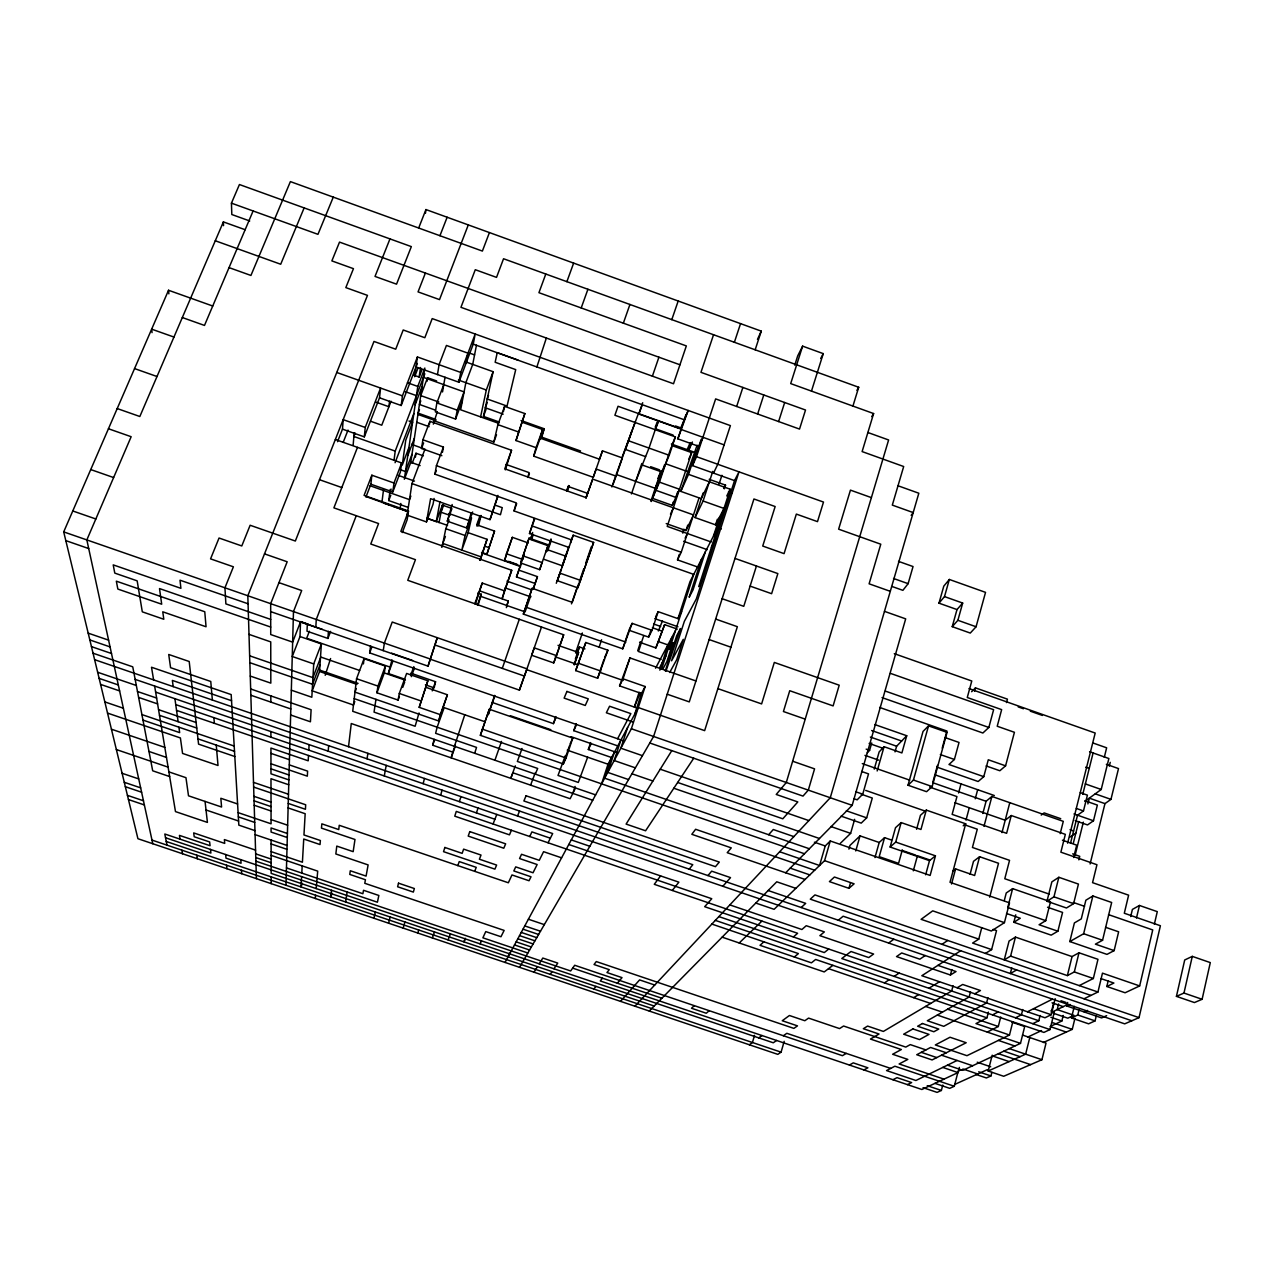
<?xml version="1.0" encoding="UTF-8"?>
<svg xmlns="http://www.w3.org/2000/svg" width="1274" height="1274" viewBox="0 0 1274 1274"><rect width="100%" height="100%" fill="white"/><g stroke="black" fill="none" stroke-linecap="round" stroke-linejoin="round"><path stroke-width="1.5" d="M285.997 885.271L293.482 611.584L301.683 590.547L278.958 582.648M291.332 690.189L311.827 697.244L313.723 663.929L292.256 656.508L299.995 636.538L300.537 621.808L322.338 629.356M307.337 624.005L307.002 631.187L327.928 638.433L330.619 631.378M301.588 876.608L300.998 886.911L302.336 883.312M301.795 873.088L302.193 865.874M308.499 755.514L308.197 760.801L270.932 748.061L270.98 773.812L288.88 779.911M308.802 750.115L309.12 744.653M315.825 627.27L316.27 619.482L356.242 515.715M354.777 701.512L353.455 705.032L312.194 690.827L319.567 671.478L321.382 643.943L299.995 636.538M342.483 429.147L343.184 419.64L365.224 427.459L364.316 436.871L342.483 429.147L337.546 441.696M325.204 675.284L330.587 658.531M327.928 638.433L328.453 631.331M353.137 445.247L354.188 432.921M315.315 898.504L315.602 895.24M316.191 888.583L317.704 871.129L271.123 855.38M328.182 751.182L328.676 745.672M364.316 436.871L379.525 397.807L380.576 388.06L365.224 427.459M370.877 484.216L371.849 475.202L394 483.021L392.806 491.939L370.877 484.216L365.972 496.956M331.558 890.271L330.778 896.96L332.084 893.345M348.535 746.707L351.274 723.536L570.147 798.734L575.529 787.969M399.399 696.464L398.077 700.079L376.945 692.785L384.302 672.943L385.369 666.079L364.061 658.706L356.561 678.723L352.723 711.306L595.611 794.88M389.557 401.246L388.904 406.725L375.83 402.09M381.929 502.513L383.522 489.678M363.424 663.913L364.061 658.706M425.468 213.268L425.946 209.557L761.263 331.144L755.179 349.793M408.301 507.45L388.745 500.571L390.194 489.487M394.096 459.723L395.211 451.107L424.831 373.76M379.525 397.807L401.183 405.498L402.441 395.848L417.41 356.959L460.726 372.438L458.911 382.232L416.025 366.928M623.177 740.688L369.667 652.893L370.591 645.934M335.349 439.53L401.644 462.956L400.386 472.049L392.806 491.939M417.41 356.959L414.655 376.706L417.968 368.09M400.848 503.469L400.068 508.899L383.745 503.15M404.352 479.247L417.776 386.436L424.831 368.043L410.801 462.287L405.005 477.559M413.939 375.209L419.146 377.056L420.531 367.501M345.636 901.96L347.133 891.991M367.055 758.81L367.883 753.332M375.957 699.346L374.046 712.118L415.133 726.26L419.035 712.978M376.945 692.785L377.948 686.097L385.369 666.079M383.251 650.632L384.382 643.099L392.233 622.031L526.974 668.866L519.41 690.126L429.8 659.04M415.404 457.095L415.993 453.241L423.382 455.853M427.013 381.308L427.554 377.725L436.616 380.942M424.99 449.117L411.964 483.579L407.123 515.126L426.472 521.926L433.049 504.265L434.1 498.452M371.849 475.202L364.077 495.395L408.508 511.017L407.17 519.696L402.329 532.532M441.855 455.678L421.519 448.48L422.888 439.785L429.895 421.296L511.527 450.279L505.348 469.867M405.036 679.281L388.331 673.516L391.994 659.868M429.322 424.815L429.895 421.296M437.476 374.588L439.084 364.698L446.426 345.445L467.972 353.169L466.109 363.122M433.335 424.146L437.301 411.693M443.782 384.652L436.855 402.918L435.374 411.884L455.566 419.066L462.366 400.928M442.54 391.93L445.04 377.231M426.472 521.926L430.58 498.675L490.012 519.633L497.768 496.764M663.197 668.42L666.796 661.763L673.022 642.558L669.376 649.374L693.725 574.383L514.059 510.938L516.257 502.896L434.928 474.167L436.425 465.679L443.416 447.063L422.888 439.785M442.476 452.238L443.416 447.063M384.286 775.946L386.213 765.371M398.077 700.079L399.288 693.47L406.629 673.436L427.857 680.778L419.194 707.357L440.263 714.634L438.686 720.973L354.984 692.116L356.322 688.549M427.204 518.438L436.249 521.623L439.992 501.765M455.566 419.066L457.239 410.164L464.086 391.898L423.446 377.391M439.02 522.674L442.381 505.109L451.394 508.278M458.911 382.232L473.243 344.139L475.186 334.027L460.726 372.438M476.46 345.206L472.718 364.396L465.854 382.694L460.662 409.798L498.675 423.334M442.11 547.024L445.789 528.726L449.053 519.888M472.638 511.989L466.778 528.025L447.301 521.177L452.159 504.52M480.585 416.901L486.318 390.003L493.118 371.69L465.297 361.736M373.967 918.267L375.32 911.977M419.194 707.357L427.857 680.778M428.032 666.143L437.285 637.685L428.032 666.143L270.693 611.631M499.392 422.076L483.451 416.407L493.118 371.69M1202.115 999.294L1210.3 962.603L1192.289 956.376L1184.709 959.975L1176.428 996.364L1194.423 1002.558L1202.115 999.294L1183.976 993.051L1176.428 996.364M465.09 535.51L461.809 550.097L468.163 532.675L471.555 517.833L465.09 535.51L445.789 528.726M466.778 528.025L471.109 513.231M1183.976 993.051L1192.289 956.376M410.881 673.198L435.549 681.733L434.147 687.864L425.405 684.839M433.908 420.691L493.866 441.998L497.911 424.64L504.631 406.358L524.856 413.572L515.986 440.549L536.067 447.684L533.71 456.156L593.254 477.304L596.152 469.055L616.122 476.158L622.381 457.939L602.475 450.853L599.528 459.245L540.176 438.113L542.597 429.513L522.579 422.379M1108.157 980.948L1106.835 986.49L1125.101 992.764L1139.657 985.933L1152.731 929.94L1108.507 914.636M1154.355 924.191L1157.286 911.643L1139.45 905.464L1132.395 909.429L1130.707 916.547M155.635 692.101L1124.703 1023.85L1139.036 1017.639L1160.407 925.736L1124.305 913.235L1128.621 895.176L1092.551 882.659L1096.946 864.727L1060.876 852.179L1065.351 834.359L1011.253 815.519L1005.202 820.249L954.911 802.747M503.373 411.693L504.631 406.358M1136.488 918.013L1139.45 905.464M478.562 525.748L480.999 515.46L477.065 526.273M1114.145 950.611L1095.417 944.145L1102.567 940.26L1111.661 902.486L1092.869 895.972L1085.862 900.224L1081.276 918.904L1074.396 922.933L1069.81 941.566L1106.979 954.385L1114.145 950.611L1118.636 931.804L1105.577 927.297M1084.031 998.784L1097.949 992.016L1102.472 973.145L1139.657 985.933M1074.285 1006.364L1071.466 1017.958L1088.601 1023.818L1095.067 1020.888L1096.325 1015.633M1043.406 1042.498L1072.262 1029.376L1074.938 1018.324M1071.466 1017.958L1077.788 1014.98L1079.062 1009.725M1079.253 985.598L1093.347 978.496L1097.965 959.322L1078.998 952.777L1072.039 956.583L1067.373 975.597L1010.601 956.105L1004.246 959.863L1009.072 941.024L1015.442 937.107L1072.039 956.583M1066.322 1032.083L1050.11 1026.541L1061.847 1021.015L1063.201 1015.458M1067.373 975.597L1074.316 971.951L1078.998 952.777M1069.81 941.566L1083.648 933.731L1092.869 895.972M1106.644 1015.665L1101.628 1017.926L1066.8 1005.998L1067.66 1002.479M992.207 1055.175L988.178 1071.02L1003.705 1076.275L1041.941 1059.713L1046.034 1043.088L1022.528 1035.077M1090.098 863.979L1104.956 803.623L1110.96 799.371L1118.508 768.588L1106.342 764.304M715.335 920.369L1043.916 1032.418L1049.999 1029.567L1054.299 1012.097L1050.859 1010.919M1058.598 1003.96L1057.213 1009.597L1073.934 1015.314L1067.835 1018.181L1053.088 1013.149M388.586 923.204L390.131 916.977M423.159 783.685L424.449 778.478M455.455 745.8L451.171 757.855L452.796 752.138L432.682 745.226L434.147 739.318M1075.192 820.631L1087.518 824.931L1093.49 820.774L1097.36 805.088L1084.986 800.757M1084.954 801.33L1101.214 789.482L1108.874 758.524L1089.573 751.724M1073.616 903.632L1078.441 884.076L1058.853 877.292L1051.846 881.879L1046.973 901.259L1066.465 907.996L1073.616 903.632L1053.964 896.832L1046.973 901.259M1109.32 766.12L1110.243 762.346M1051.719 1010.648L1053.55 1003.179M960.66 950.754L921.835 975.709L1044.967 1017.767L1051.209 1014.725L1055.175 998.641M479.868 560.273L487.05 539.316L468.163 532.675M490.012 519.633L497.911 495.395M1073.281 843.372L1078.728 821.539M1070.51 843.277L1077.533 815.201L1083.473 810.949L1087.407 795.151L1080.272 792.667M1073.632 857.529L1076.705 845.156L1062.436 840.187M1029.774 1037.546L1025.634 1054.171L988.178 1071.02M1075.176 855.013L1083.346 822.144M1087.885 803.926L1089.318 798.145L1104.956 803.623M1015.76 914.843L1013.865 922.296L1051.177 935.148L1057.882 931.214L1062.564 912.423L1047.562 907.247M1032.768 1023.691L1038.82 1020.761L1040.125 1015.474M1078.855 859.839L1079.731 856.335L1072.66 853.867M1104.287 757.345L1106.644 747.806L1092.758 742.917M426.392 687.498L447.397 694.76L438.686 720.973M1022.751 1009.534L1021.429 1014.821L1015.521 1017.815M1057.882 931.214L1039.09 924.733L1045.747 920.656L1050.493 901.737L1012.623 888.631L1006.253 892.963L1004.31 900.479M1053.964 896.832L1058.853 877.292M1067.596 843.181L1095.194 733.044L968.988 688.565M947.474 1065.144L962.826 1070.335L1020.49 1043.374L1024.694 1026.525L1011.827 1022.13M1082.757 794.323L1093.092 752.966M487.05 539.316L480.25 560.337M946.295 1052.77L930.593 1047.451L916.739 1054.729L932.106 1059.936L966.186 1042.737L950.022 1037.243L935.339 1044.951L966.95 1055.684L1009.486 1035.014L1012.814 1021.812M1060.191 833.658L1063.296 821.348L991.905 796.441L986.076 801.282L982.827 813.497M1010.601 956.105L1015.442 937.107M1011.763 967.969L1010.346 973.527L1016.636 969.944M987.27 1032.067L998.306 1026.494L1000.727 1017.002M975.932 1074.428L986.379 1077.963L990.949 1075.941L991.857 1072.374M481.572 552.359L486.891 554.222L494.535 531.067L476.731 524.792L480.027 515.715M515.986 440.549L524.856 413.572M1009.486 1035.014L975.995 1023.595L986.936 1017.846L988.417 1012.113M494.535 531.067L486.891 554.222M536.88 366.944L546.355 338.04M934.973 1083.362L949.703 1088.346L954.29 1086.276L958.191 1071.147L961.297 1069.698M602.459 978.193L600.261 980.964L921.866 1089.493L958.016 1072.581L959.354 1067.421M985.439 953.414L991.618 949.592L996.523 930.609L993.083 929.415M1012.623 888.631L1007.75 907.534L1045.747 920.656M981.76 927.647L978.766 939.129L921.118 919.318L932.711 910.846L991.363 931.023L1004.422 922.631L1009.518 902.852L950.022 882.309L965.692 823.8L926.278 810.105L920.449 815.296L916.595 829.263M987.939 997.653L986.586 1002.925L943.763 1026.334L927.329 1020.745L969.132 996.969L970.501 991.698M475.457 604.083L482.225 583.046L504.424 590.817L502.131 598.732L511.718 570.274L400.848 531.369L408.508 511.017M477.75 593.031L481.301 594.273L478.037 605.405M1001.969 832.623L1009.788 802.684M989.691 897.183L998.529 863.278L979.595 856.717L973.511 861.32L970.055 874.362M1011.253 815.519L1006.619 833.323L952.14 814.373L956.949 796.584L929.701 787.093M923.061 1087.662L937.091 1092.391L941.375 1090.448L942.776 1085.05M925.211 955.564L919.828 959.179L901.689 952.968L896.53 956.583L950.42 975.008L951.837 969.61M986.092 765.945L999.835 770.754L1005.584 765.833L1014.423 732.295L997.224 726.244L1001.651 709.634L967.269 697.515L971.775 681.001L894.3 653.673M953.048 985.726L951.662 990.997L883.376 1031.43L867.594 1026.08L863.342 1028.707L879.012 1034.01L870.476 1039.058L901.339 1049.521L892.628 1054.267L907.805 1059.411L899.141 1063.965L944.002 1079.142M983.99 826.364L991.905 796.441M979.595 856.717L974.626 875.493L955.596 868.916L952.649 871.177M951.551 884.029L955.596 868.916M975.247 798.782L977.668 789.705M936.724 767.044L978.161 781.519L983.767 776.662L988.274 759.766L1005.584 765.833M1006.524 702.579L1007.431 699.155L975.454 687.88L971.616 691.718M882.038 697.611L982.875 733.012L988.847 727.454L993.624 709.682L890.415 673.357M965.995 820.106L969.307 807.748M958.558 792.954L961.01 783.892M983.767 776.662L948.971 764.511L954.401 759.463L959.035 742.455L945.021 737.55M974.514 691.304L975.454 687.88M925.657 874.792L929.51 860.651L935.45 855.825L895.718 842.082L890.128 847.035L929.51 860.651M935.45 855.825L930.131 875.445L830.266 840.967L825.234 845.952L819.564 865.492L779.64 851.749M913.315 870.827L917.455 855.73L929.606 859.918M937.473 765.371L932.711 782.682L986.076 801.282M942.203 748.157L946.916 731.037L879.633 707.436M932.17 786.568L947.06 732.359L928.523 725.861L923.029 731.451L908.028 785.23L926.58 791.695L932.17 786.568L913.458 780.038L908.028 785.23M956.997 609.561L952.235 626.665L970.278 633.067L976.075 626.76L985.535 592.362L949.337 579.463L943.779 586.151L938.986 603.159L956.997 609.561L962.682 603.064L944.512 596.598L938.986 603.159M926.278 810.105L920.959 829.47L901.148 822.59L895.511 827.702L890.128 847.035M895.718 842.082L901.148 822.59M913.458 780.038L928.523 725.861M952.235 626.665L957.889 620.295L962.682 603.064M902.279 850.045L898.584 863.358L879.219 856.669L884.554 837.655L891.561 840.076M520.509 566.022L504.6 560.433L506.463 553.76L512.339 537.325L528.328 542.963M527.77 477.432L529.108 472.622L506.001 464.421M512.339 537.325L504.6 560.433M403.189 928.125L404.925 921.962M440.645 795.231L442.078 790.167M454.436 746.309L464.755 714.762M944.512 596.598L949.337 579.463M874.728 724.54L906.738 735.735L901.896 752.934L884.06 746.707L879.14 751.931L874.251 769.098M874.967 857.577L879.203 842.496L884.554 837.655M521.034 420.5L544.189 428.765L541.816 437.189L580.594 450.996M848.946 888.328L854.121 883.806L834.406 877.022L829.406 881.608L848.946 888.328L850.443 883.089M895.033 751.867L896.625 746.214L906.738 735.735M848.914 849.137L849.965 845.426L860.046 835.871L879.203 842.496M877.165 770.961L884.06 746.707M855.762 850.952L860.046 835.871M841.095 816.14L861.224 823.115L866.67 817.844L872.292 798.05L861.24 794.212M212.726 306.015L168.534 290.265L63.7 531.895L137.926 838.722L777.809 1054.362L781.089 1052.165L784.195 1041.336M785.66 872.786L852.179 805.343L905.687 618.861L884.459 611.345M867.276 752.838L869.601 750.338L871.719 742.949M840.41 843.261L850.634 833.371L854.647 819.325M853.707 798.623L857.163 799.833L862.737 794.18L868.534 773.891L861.59 771.471M755.801 903.059L774.114 909.317L824.581 860.667L830.266 840.967M892.023 586.486L902.884 590.34L908.123 583.667L913.044 566.548L898.504 561.372M754.542 1035.3L752.44 1042.514L749.335 1044.776M506.367 607.634L508.326 601.057L480.155 591.04M533.376 588.747L535.207 583.508L516.496 576.947L524.14 554.317L522.627 559.62M548.234 544.842L539.698 569.669L520.668 562.981L529.092 538.106L548.234 544.842L545.877 552.072M568.857 547.422L529.49 533.535L534.379 518.55M529.092 538.106L520.668 562.981M532.628 532.452L530.494 539.523L532.468 533.933M811.474 391.102L823.259 353.631L802.62 346.146L790.692 383.601L873.614 413.556L862.116 451.585L903.68 466.523L892.31 505.109L913.187 512.578L911.181 515.349M852.927 406.072L858.708 387.264L503.548 258.749L496.526 277.382L475.282 269.706L460.949 307.321L673.516 383.761L686.336 345.923L538.934 292.686L545.798 274.037M756.438 566.006L743.761 606.328L722.151 598.716M417.792 933.046L418.748 930.02M459.373 801.633L460.965 796.632M474.692 753.268L476.54 747.408L435.628 733.314L437.141 727.199L444.164 707.659L485.298 721.864M480.362 735.337L489.312 709.252L572.759 738.108L566.07 758.03L563.331 763.938L480.362 735.337L489.312 709.252M502.29 668.388L519.298 619.275M494.599 695.397L488.165 714.889L494.838 695.875M794.753 365.128L797.699 355.876L802.62 346.146M778.605 421.551L784.673 402.52M681.638 611.647L677.975 618.638L658.164 611.679L652.033 630.327L632.127 623.352L622.731 648.832L523.343 614.084L532.182 588.317L572.249 602.363L578.651 583.747M532.182 588.317L523.343 614.084M713.536 535.924L719.746 516.718M709.363 481.795L701.273 498.66L680.81 491.382L688.517 474.358L730.193 489.216L698.709 586.629L702.834 578.826M519.521 967.332L653.594 736.468L738.984 471.858L734.541 480.617L696.352 598.86L684.361 621.33L671.573 660.808L683.278 639.341L676.685 659.789L669.678 672.497M757.648 414.018L763.779 394.988M535.207 583.508L537.437 576.644L518.566 570.019M539.698 569.669L542.007 562.551L522.818 555.814M719.077 483.993L721.912 475.282M659.852 670.156L668.34 644.023M661.509 669.312L671.908 637.303M677.975 618.638L689.982 581.661L717.724 527.786L721.211 529.029M665.283 670.904L676.733 635.615L680.507 628.544L665.984 671.079M701.433 559.413L689.154 597.267L693.024 589.894L705.398 551.738M724.333 488.818L725.527 485.139L709.204 479.311M703.121 493.022L695.078 517.578L715.59 524.856L717.421 519.171M532.309 540.16L548.728 545.941L551.021 538.934M566.596 491.191L568.156 486.461L587.633 493.372M567.71 490.363L569.207 485.808M640.312 692.881L634.325 707.054L639.166 692.244M695.078 517.578L703.089 501.001L712.771 471.38M639.58 642.239L655.871 647.94L664.63 624.658L677.338 629.117M634.659 714.364L641.475 693.502L645.154 686.527L623.05 678.819L619.578 685.874L641.475 693.502M655.871 647.94L664.63 624.658M505.03 962.443L631.363 728.76L645.154 686.527M736.659 406.47L742.869 387.455M632.127 623.352L628.926 630.216L648.641 637.127L651.078 629.722M682.832 533.153L684.027 529.554M601.583 783.844L608.017 764.225L638.274 707.564L704.649 730.639L737.359 626.697L715.669 619.068M611.138 758.396L604.64 778.191L809.356 848.755M666.222 523.582L685.969 530.589L687.753 525.127M614.307 752.472L607.762 772.41L628.56 779.592M697.547 566.962L677.513 559.891L679.345 554.317M677.513 559.891L681.224 552.279L698.948 498.261M620.836 740.242L614.179 760.53L635.376 767.856M658.339 631.012L662.464 620.932M627.604 727.55L620.852 748.204L642.446 755.673M619.578 685.874L629.961 657.925L695.938 680.969M734.541 480.617L692.483 465.615L701.146 439.434M623.05 678.819L629.961 657.925M692.483 465.615L696.528 456.681L715.638 398.905L799.531 429.083L805.518 410.021L700.955 372.342L713.551 334.728M734.381 342.276L740.544 323.644M637.717 650.743L640.615 641.953M643.736 635.583L638.481 651.524L661.047 659.422M572.806 793.399L575.131 786.44M611.902 757.648L588.333 749.51L590.626 742.583M622.731 648.832L628.305 632.079M691.081 443.256L688.772 450.216L692.403 441.998M587.648 757.202L578.3 782.443L558.012 775.452L565.433 755.498M661.652 471.284L652.559 498.373L672.258 505.364L673.468 501.749M677.672 491.923L675.857 497.401L655.967 490.331L664.534 464.851M679.09 428.128L618.049 406.263L614.896 415.26L675.379 436.902L671.748 445.518L691.671 452.636L667.21 526.385L711.179 541.976M680.81 491.382L697.133 445.215M688.517 474.358L694.84 455.28L702.945 437.301M508.103 956.758L509.313 953.143M599.162 646.985L601.599 639.739M618.113 746.023L573.778 730.671L576.151 723.632M651.014 500.889L661.222 470.472M563.331 763.938L569.367 745.975M651.205 501.526L659.454 482.145L671.143 447.349M635.089 422.474L616.202 474.438L655.234 488.308L669.216 455.296L675.379 436.902M597.649 678.246L607.889 650.218L585.801 642.494L575.689 670.602L597.649 678.246L603.956 659.422M698.853 446.378L677.848 438.861L685.985 414.591M677.848 438.861L688.183 410.467L680.38 428.892L638.831 414.018L642.701 402.727M575.545 652.973L582.345 633.003M535.287 772.729L530.589 785.134M492.13 702.42L553.41 723.632L555.798 716.593M575.354 659.056L579.463 646.969L584.941 648.896M631.458 493.946L641.793 463.545M573.985 664.534L578.571 652.495L558.012 645.329M574.383 664.853L578.571 652.495M658.355 420.563L649.007 448.082L635.726 481.381M575.689 670.602L585.801 642.494M465.217 938.269L463.975 941.884L465.249 938.874M515.317 765.849L510.778 778.334L512.928 772.808L592.713 800.231M571.469 603.876L577.186 587.282M522.053 748.491L517.34 761.454L537.692 768.461L535.287 774.114M579.288 581.899L583.731 568.937M585.626 563.411L591.311 546.849M611.886 486.987L615.581 476.221M573.204 535.191L557.375 580.705L577.759 587.855L593.636 542.39L573.204 535.191L570.465 543.011M577.759 587.855L593.636 542.39M631.808 431.249L625.55 449.483L645.599 456.633M563.665 634.771L556.515 655.632L534.252 647.877L531.656 655.266L553.696 662.942L563.665 634.771L407.76 580.307L415.451 559.668L370.766 544.014L378.569 523.55L333.899 507.864L357.484 447.349M652.399 376.164L658.913 357.198M671.796 319.631L678.182 301.03M561.77 567.057L565.592 556.085L547.852 549.842M501.51 741.404L494.917 760.228M519.41 690.126L524.41 675.714M586.104 497.656L592.681 479.104L693.486 514.919L685.969 530.589M593.254 477.304L602.475 450.853M541.498 627.031L524.426 676.08L435.628 645.233M623.352 323.182L629.929 304.47M566.819 490.824L568.666 485.521M530.653 595.977L525.079 611.87L480.139 596.168M533.121 588.938L537.437 576.644M548.728 545.941L550.687 540.351M547.581 551.101L551.371 540.272M565.449 556.34L568.905 546.45M586.263 496.94L587.855 492.417M556.276 583.269L561.181 569.303M567.328 551.562L562.344 565.799L543.568 559.19M585.976 498.054L592.681 479.104M557.375 580.705L560.019 573.173L580.578 580.403M432.364 937.951L434.482 931.931M457.828 865.603L459.245 861.59L476.237 867.355L474.692 871.336M476.38 812.908L478.084 808.034M529.49 533.535L534.618 519.059M452.796 752.138L455.248 745.194M516.496 576.947L521.4 563.092M506.479 606.281L508.326 601.057M531.401 539.953L533.328 534.507M504.424 590.817L511.718 570.274M440.263 714.634L447.397 694.76M536.067 447.684L542.597 429.513M514.059 510.938L516.687 503.596M533.71 456.156L540.176 438.113M540.367 439.434L544.189 428.765M528.137 477.113L529.411 473.578M432.682 745.226L434.545 740.019M474.788 603.717L482.225 583.046M581.199 307.958L587.919 289.278M477.416 605.086L481.301 594.273M432.236 690.874L435.549 681.733M566.882 281.665L573.634 263.113M511.527 450.279L504.791 468.816L586.231 497.688M493.866 441.998L496.51 434.784M410.658 675.347L413.843 666.652M411.295 676.669L414.448 668.054M402.711 687.434L404.702 682.02M487.273 402.473L485.314 407.776L503.182 414.146M388.331 673.516L392.838 661.349M483.451 416.407L486.047 409.384M447.301 521.177L451.904 508.708M441.537 546.944L445.406 536.465M436.249 521.623L442.381 505.109M443.718 504.966L441.027 512.228L449.961 515.365M488.531 395.434L487.209 399.001L507.036 406.072L515.715 369.619L495.156 362.262L497.242 352.643L517.977 360.08M622.333 456.602L638.417 413.556M434.928 474.167L436.313 470.472M369.667 652.893L371.642 647.59M638.831 414.018L642.303 404.734M613.049 484.343L616.122 476.158M410.849 496.048L409.495 499.631L370.033 485.744M411.964 454.436L405.466 471.523L400.323 469.708M412.187 463.29L415.993 453.241M421.519 448.48L423.605 442.97M320.013 664.789L312.56 684.281L249.863 662.687M420.77 400.896L419.417 404.447L435.612 410.212M419.464 409.623L418.111 413.142L435.963 419.48M389.78 492.688L391.15 489.105M394 483.021L401.644 462.956M489.423 232.585L482.384 251.074L290.392 181.609L250.93 275.455L229.049 267.62M388.745 500.571L390.784 495.236M408.938 447.556L402.25 465.121L405.737 440.247L412.601 422.299L408.986 421.009M407.76 455.678L414.353 438.336M419.146 377.056L421.981 369.651M313.723 663.929L321.382 643.943M415.149 404.686L422.076 386.579M320.459 657.973L312.942 677.625L249.656 655.807M395.083 462.701L413.859 413.572M427.554 377.725L420.723 395.593L438.893 402.058M468.291 224.925L439.514 299.613L418.047 291.889L425.389 273.05M401.183 405.498L417.362 363.456M553.696 662.942L556.515 655.632M391.038 401.23L381.754 425.213L370.511 421.216M309.375 631.251L306.684 638.242L389.398 666.875M300.537 621.808L292.654 642.128L270.725 634.548L270.677 603.669L287.176 561.77L264.498 553.872M448.082 939.909L450.423 933.874M493.07 823.975L496.78 814.436M355.207 433.112L353.885 436.488L395.211 451.107M439.944 235.722L447.142 217.249M343.2 442.349L348.009 430.086M418.668 228.03L425.946 209.557M655.202 427.188L657.257 421.981M389.971 238.891L375.018 276.426L396.548 284.166L411.343 246.615L239.432 184.539L231.438 203.155L231.82 214.526L249.72 220.975M655.25 429.688L658.769 420.85M333.278 197.12L317.959 234.336L231.438 203.155M576.692 653.673L579.463 646.969M304.136 207.901L280.71 264.244L215.29 240.77M553.41 723.632L556.021 717.421M657.846 478.498L660.553 472.065M253.112 210.958L204.493 325.427L182.325 317.545M511.415 830.25L509.473 834.852L454.77 816.172L456.283 811.411L711.768 898.727L704.681 906.69L1038.82 1020.761M517.483 815.981L519.585 811.06M245.149 229.718L223.38 221.899L139.837 416.502L117.208 408.556M687.403 449.069L690.237 442.619M688.677 459.357L691.671 452.636M672.258 505.364L679.52 489.28L659.454 482.145M604.593 657.543L607.889 650.218M670.49 514.155L673.373 507.769M573.778 730.671L576.565 724.54M569.972 744.175L572.759 738.108M757.473 339.378L761.263 331.144M480.075 943.875L481.476 940.865M529.761 836.524L531.895 831.89L550.352 838.212M682.466 532.261L683.899 529.267M713.536 473.116L717.772 464.277L730.4 425.612L432.204 318.596L424.831 337.721L403.205 329.982L395.72 349.203L373.983 341.448L295.345 541.036L250.134 525.254L241.789 545.957L219.048 538.026L210.56 558.872L233.397 566.803L224.941 587.808L225.88 603.892L270.709 619.419M685.125 538.185L687.371 533.535M588.333 749.51L591.2 743.666M655.584 616.887L658.164 611.679M648.641 637.127L652.033 630.327M723.903 488.388L725.527 485.139M548.059 842.783L552.677 833.562L175.732 704.602M726.769 495.968L730.193 489.216M715.59 524.856L723.966 508.437L703.089 501.001M711.418 547.279L715.638 539.141M617.587 738.745L630.853 713.631L609.577 706.242L606.36 712.787L632.7 721.912M655.569 668.197L675.523 630.455M820.711 358.456L823.259 353.631M659.709 667.496L665.808 656.078M856.892 390.37L858.708 387.264M871.75 416.598L873.614 413.556M533.997 972.205L537.453 966.648M539.205 963.829L542.804 958.048L557.741 963.096L553.951 968.797M671.796 750.625L626.107 824.087L645.584 830.775L693.741 758.221M550.257 974.355L552.088 971.6M660.601 875.907L654.279 884.315L797.62 933.285L793.399 936.963M593.827 989.038L595.945 986.379M672.274 890.462L678.883 882.165L568.777 844.503M689.218 869.171L692.785 864.696L94.61 659.677M617.349 983.209L622.031 977.636L606.965 972.54L609.259 969.657L594.05 964.529L596.28 961.567L793.877 1028.389L797.476 1025.873L782.268 1020.729L789.418 1015.505L804.818 1020.729L808.576 1018.101L839.566 1028.596L843.579 1026.016L905.782 1047.085L910.289 1044.616L925.911 1049.903M707.946 875.572L711.672 871.161L730.528 877.627L722.836 886.274M620.534 1001.364L639.596 979.913L654.74 985.041M768.652 834.725L773.286 829.517L793.845 836.604M634.898 1006.205L830.266 797.747L918.825 493.229L898.011 485.76M649.262 1011.046L776.758 881.799L795.868 888.36M739.207 942.983L761.916 921.086M694.314 1005.648L691.495 1008.244L706.274 1013.244L709.204 1010.68M763.859 941.804L760.021 945.324L811.427 962.841L815.647 959.465L986.936 1017.846M801.187 907.518L805.694 903.377L768.158 890.526M794.307 956.997L798.4 953.589L711.863 924.08M838.324 920.242L843.133 916.213L1139.036 1017.639M963.208 825.823L965.692 823.8M828.721 949.034L824.294 952.57L718.886 916.595M832.878 965.342L824.23 971.935L722.151 937.17M1041.24 815.089L1044.154 812.908L1060.732 818.688M758.763 1037.896L761.995 1035.539M888.631 943.031L893.822 939.241M776.599 1040.476L773.286 1042.785L271.155 873.391L271.091 840.044M783.367 1035.73L786.822 1033.31L890.685 1068.408M1070.128 837.05L1075.845 833.069M884.411 982.907L889.236 979.674M894.125 976.394L899.11 973.065M941.948 944.337L947.729 940.467M978.766 939.129L972.619 943.063L991.618 949.592M1013.865 922.296L1020.251 918.236L1006.54 913.506M913.681 997.669L918.681 994.58M928.921 988.258L939.495 981.744M950.42 975.008L956.01 971.552L937.935 965.374M846.27 1053.407L842.433 1055.684L574.701 965.262L570.656 970.963L164.808 834.008L166.958 845.124M957.124 987.764L962.682 984.468L980.439 990.535L974.737 993.784M849.424 1065.048L853.261 1062.866L867.881 1067.803L863.947 1069.953M992.542 1014.9L998.243 1011.906M892.931 1079.731L897.055 1077.645L911.627 1082.566L907.406 1084.62M1027.449 1011.779L1052.499 999.135M1051.257 1012.511L1067.899 1004.374M1066.8 1005.998L1070.001 1004.438M1106.835 986.49L1113.89 983.05L1100.975 978.607M957.077 1060.478L915.895 1080.495L886.561 1070.574L894.889 1066.211L954.29 1086.276M1027.656 1037.132L1041.543 1030.586M1084.222 1011.97L1087.502 1010.425M954.56 1084.493L987.446 1069.603M255.899 861.192L377.407 902.215L378.856 895.479L363.52 890.287L362.883 893.727L286.475 867.913M527.85 953L482.878 937.823L485.76 931.597L500.969 936.74L504.138 930.418L364.778 883.296L365.431 879.729L349.761 874.426L350.302 870.763L366.084 876.098L368.122 864.919L335.842 853.978L336.782 846.095L353.169 851.653L354.984 839.486L321.462 828.116L321.844 823.848L338.741 829.581L339.234 825.297L508.342 882.771L511.973 874.951L529.029 880.748L531.019 876.783L513.82 870.938L515.715 866.877L533.026 872.77L537.15 864.536L519.569 858.549L521.528 854.281L539.268 860.332L543.584 851.685L561.579 857.832M572.663 968.129L661.875 998.243M165.54 837.766L210.895 853.07L210.481 849.408M166.241 841.477L654.199 1006.03M152.004 840.092L781.089 1052.165M237.585 803.974L220.832 798.272L221.58 807.031L188.504 795.804L185.956 777.681L168.885 771.885M271.059 819.596L287.637 825.218M977.222 1062.213L990.71 1066.784M122.097 773.286L138.723 778.924M238.095 812.621L271.075 823.8L270.98 778.717L288.752 784.768M238.349 816.857L254.72 822.415M287.414 833.499L271.075 827.957L271.075 832.049L287.303 837.544M941.502 1055.191L972.635 1065.749M124.279 782.3L140.666 787.858M206.022 809.993L238.588 821.029M528.392 919.223L544.332 924.621M921.293 1052.34L936.772 1057.579M978.687 1071.8L990.949 1075.941M962.857 1068.966L977.731 1073.998M125.346 786.711L141.605 792.221M254.975 830.616L238.827 825.138L231.183 694.585L151.51 667.242L153.613 679.902M255.087 834.629L287.08 845.458M524.777 925.927L540.479 931.23M942.776 1067.421L958.016 1072.581M127.432 795.342L143.468 800.773M271.107 843.961L286.984 849.328M523.009 929.192L538.599 934.479M128.451 799.562L144.376 804.945M521.257 932.425L536.752 937.664M271.123 851.621L302.416 862.211L303.738 839.025L320.029 844.551L320.379 840.521L303.96 834.964L305.171 813.72L288.115 807.923M519.537 935.626L534.921 940.817M255.564 850.124L224.383 839.582L224.718 843.404L193.68 832.909L194.221 836.763L209.637 841.955L210.067 845.713L179.427 835.378L180.048 839.152M517.833 938.763L533.105 943.923M255.676 853.867L271.139 859.074M516.161 941.868L531.338 946.996M255.787 857.545L271.139 862.737M514.505 944.926L529.57 950.022M927.249 1085.687L941.375 1090.448M142.975 720.097L179.65 732.614L178.901 727.199M197.964 738.856L234.512 751.326M270.964 763.763L307.321 776.169L307.607 771.136L289.294 764.878M1049.999 1029.567L841.78 958.526L850.984 951.503L868.741 957.57L873.582 954.019L819.851 935.657L824.358 931.899L806.251 925.704L801.903 929.526L729.843 904.906M107.526 713.09L180.398 737.949L182.564 753.428L218.013 765.499L216.246 745.099M234.814 756.501L198.569 744.143L189.205 661.509L168.725 654.47L170.573 667.672L210.767 681.479L212.36 700.031M270.964 768.827L289.007 774.99M828.514 968.654L930.641 1003.45M947.585 1009.215L998.306 1026.494M111.427 729.206L164.824 747.392M925.593 1006.444L942.41 1012.161M253.494 782.347L288.481 794.243M937.314 1015.075L1020.49 1043.374M148.994 751.469L166.48 757.425M253.637 787.061L305.68 804.77L305.426 809.277L288.243 803.432M998.37 1040.412L1014.852 1046.018M1009.295 1048.613L1041.941 1059.713M116.348 749.558L168.104 767.139M253.924 796.314L271.028 802.126M1003.832 1051.161L1020.044 1056.672M254.067 800.82L271.043 806.585M998.434 1053.694L1030.618 1064.618M169.665 776.567L152.689 770.802L132.751 666.828L93.05 653.212M254.195 805.264L271.043 810.997M993.131 1056.178L1009.119 1061.592M91.457 646.635L111.507 653.514M290.663 715.001L310.426 721.785L311.111 709.729L250.66 688.963M1097.949 992.016L814.93 894.905L810.28 899.173L1090.926 995.424M231.55 700.716L172.356 680.412L173.216 686.622M135.155 679.376L1131.806 1020.761M1060.939 1000.727L1066.035 1002.463M97.652 672.258L136.334 685.492M1052.037 1002.797L1063.28 1006.635M99.133 678.389L118.323 684.95M137.481 691.511L156.622 698.056M571.262 839.916L589.83 846.27M1077.788 1014.98L1095.067 1020.888M100.598 684.409L119.629 690.922M138.627 697.419L157.594 703.901M176.545 710.382L494.901 819.246M158.549 709.666L196.116 722.501M1033.548 1008.689L1051.209 1014.725M1050.859 1017.257L1061.847 1021.015M159.489 715.319L196.737 728.043M270.948 753.38L289.437 759.702M1052.292 1022.56L1072.262 1029.376M104.818 701.91L123.387 708.233M141.908 714.571L234.209 746.07M319.567 671.478L356.959 684.393M814.389 842.21L825.234 845.952M482.32 729.142L566.07 758.03M354.22 698.63L804.451 853.739M824.581 860.667L1004.422 922.631M250.261 676.064L270.821 683.135L270.741 641.889L249.003 634.372M814.659 870.238L695.604 829.278L691.83 834.311L731.276 847.879L727.215 852.688L805.088 879.458M790.23 868.151L809.834 874.888M88.193 633.146L108.609 640.153M1074.316 971.951L1093.347 978.496M89.833 639.946L110.058 646.889M250.851 695.238L290.822 708.965M63.7 531.895L429.609 658.785M631.363 728.76L852.179 805.343M300.68 621.569L308.133 624.149M391.612 653.212L412.601 660.489M846.35 810.805L866.67 817.844M65.818 540.622L88.718 548.568M248.064 603.78L180 580.196L180.908 588.333L113.211 564.876L114.787 573.109L137.162 580.848L142.306 611.838L163.805 619.26L162.754 611.807L206.054 626.76L204.764 611.743L116.332 581.167L117.845 589.066L161.702 604.21L159.505 588.572L270.709 627.063M649.804 742.997L803.002 796.091L808.305 790.135L814.564 768.859L792.651 761.231M1049.33 894.157L1004.788 878.741L1009.549 860.348L972.428 847.465L977.285 829.199L964.307 824.692M1073.409 902.486L1084.508 906.324M901.817 850.315L915.719 855.125M510.396 715.717L550.862 729.715M571.039 736.691L616.807 752.52M830.855 826.523L850.634 833.371M384.302 672.943L405.355 680.22M660.235 769.209L808.847 820.583M320.857 657.081L359.634 670.474M677.657 782.459L782.809 818.8L797.811 801.935L776.232 794.466L786.297 782.491L888.615 439.976L867.881 432.507M567.233 750.147L608.017 764.225M356.561 678.723L377.948 686.097M399.288 693.47L420.595 700.811M631.936 773.78L652.893 781.01M673.819 788.24L819.469 838.515M319.981 670.204L358.074 683.358M1083.648 933.731L1102.567 940.26M864.95 755.355L878.63 760.116M1070.033 829.724L1073.584 830.966M578.73 663.372L600.898 671.095M667.226 694.219L689.266 701.894L753.937 498.978L775.149 506.542L762.728 546.052L784.067 553.633L796.346 514.091L817.494 521.639L823.498 502.052L696.528 456.681M862.291 763.62L909.7 780.134M555.193 656.795L576.692 664.295M599.943 672.385L623.161 680.475M72.777 510.97L95.837 518.98M526.608 669.614L637.892 708.296M865.667 790.406L925.306 811.14M855.762 791.759L862.737 794.18M652.415 627.764L661.429 630.917M507.02 581.151L531.147 589.623M1085.352 783.924L1101.214 789.482M1095.226 793.845L1110.96 799.371M505.077 587.887L530.844 596.901M659.024 641.793L668.133 644.994M525.621 607.045L625.884 642.112M871.655 730.528L901.642 741.022M940.339 754.558L954.401 759.463M1076.323 808.449L1083.473 810.949M870.365 737.041L896.625 746.214M90.741 469.565L113.625 477.559M717.867 688.629L761.613 703.917L774.321 662.432L839.216 685.205L833.116 705.907L789.737 690.715L783.43 711.529L805.232 719.141M1073.982 813.959L1093.49 820.774M869.123 743.443L883.009 748.284M866.161 749.144L869.601 750.338M935.036 774.831L994.325 795.517M1018.213 706.911L1023.404 708.742M1030.316 711.179L1042.419 715.447M448.846 513.486L468.482 520.413M319.503 479.709L341.814 487.56M365.734 496.446L390.64 505.396M392.376 506.017L407.903 511.479M426.87 518.152L447.54 525.414M401.883 509.536L407.314 511.447M485.044 546.243L488.611 547.502M506.463 553.76L522.499 559.397M885.334 691.081L988.847 727.454M508.644 561.388L517.101 564.35M483.467 553.537L520.54 566.564M1085.703 767.171L1089.222 768.413M442.826 543.441L480.744 556.754M654.74 618.623L677.927 626.76M108.449 428.749L131.158 436.711L86.839 539.921L152.784 843.738M709.14 639.564L730.894 647.192M653.578 623.973L660.649 626.458M734.987 558.41L777.857 573.587L771.614 593.7L750.115 586.104M411.518 444.355L423.732 448.687M683.628 541.291L707.213 549.651M436.425 465.679L681.224 552.279M410.801 462.287L420.117 465.583M134.55 368.584L157.005 376.515M495.108 505.141L502.274 507.673L500.443 514.728L411.964 483.579M398.396 475.409L414.48 481.078M531.784 525.859L571.5 539.873M407.473 382.757L417.776 386.436M405.307 391.675L416.455 395.641M436.855 402.918L457.239 410.164M497.911 424.64L518.215 431.87M336.766 372.47L402.441 395.848M893.536 578.476L908.123 583.667M417.824 414.384L435.819 420.786M416.646 422.22L429.147 426.663M173.949 337.053L151.654 329.154L152.052 332.625M890.287 591.327L869.107 583.811L880.78 544.205L838.626 529.172L850.443 490.124L871.384 497.624M957.889 620.295L976.075 626.76M675.507 425.978L680.698 427.841M468.959 352.882L474.581 354.889M681.749 429.704L724.11 444.881M655.553 428.812L673.118 435.087M671.382 444.005L695.715 452.7M458.401 380.034L486.318 390.003M628.767 440.852L669.216 455.296M665.617 463.768L689.25 472.192M728.457 491.939L732.168 493.261M650.632 466.682L659.47 469.835M642.255 465.026L662.098 472.097M473.243 344.139L684.249 419.767M679.95 364.778L339.521 242.108L331.861 260.899L353.455 268.671L345.827 287.606L367.469 295.377L247.825 595.754L256.424 878.662M154.632 686.049L175.478 811.602L207.423 822.415L205.05 801.426M181.879 850.172L182.485 853.739M174.92 698.709L178.121 721.689M196.801 855.188L197.295 858.74M168.534 290.265L168.869 293.848M213.889 717.644L214.366 723.313M225.673 854.536L225.992 858.15L241.057 863.246L240.85 859.663M226.597 865.237L226.899 868.709M241.471 870.253L241.678 873.693M223.38 221.899L223.539 225.641M270.836 695.891L270.852 702.101M270.9 731.563L270.916 737.152M271.171 876.846L271.171 883.63M398.507 883.169L397.615 886.768L413.349 892.087L414.353 888.535L398.507 883.169M444.865 847.465L443.543 851.669L494.901 869.139L496.621 865.078L479.39 859.217L481.015 855.061L463.625 849.137L462.144 853.357L444.865 847.465M469.788 831.604L468.211 836.094L503.787 848.229L505.651 843.834L469.788 831.604M566.93 691.432L564.127 698.12L585.26 705.462L588.269 698.853L566.93 691.432M526.066 795.788L523.869 800.964L715.447 866.67L719.3 862.084L526.066 795.788M912.917 1028.93L903.664 1034.201L919.51 1039.584L929.001 1034.392L912.917 1028.93M922.456 1023.516L917.646 1026.239L933.842 1031.749L938.763 1029.058L922.456 1023.516"/></g></svg>
